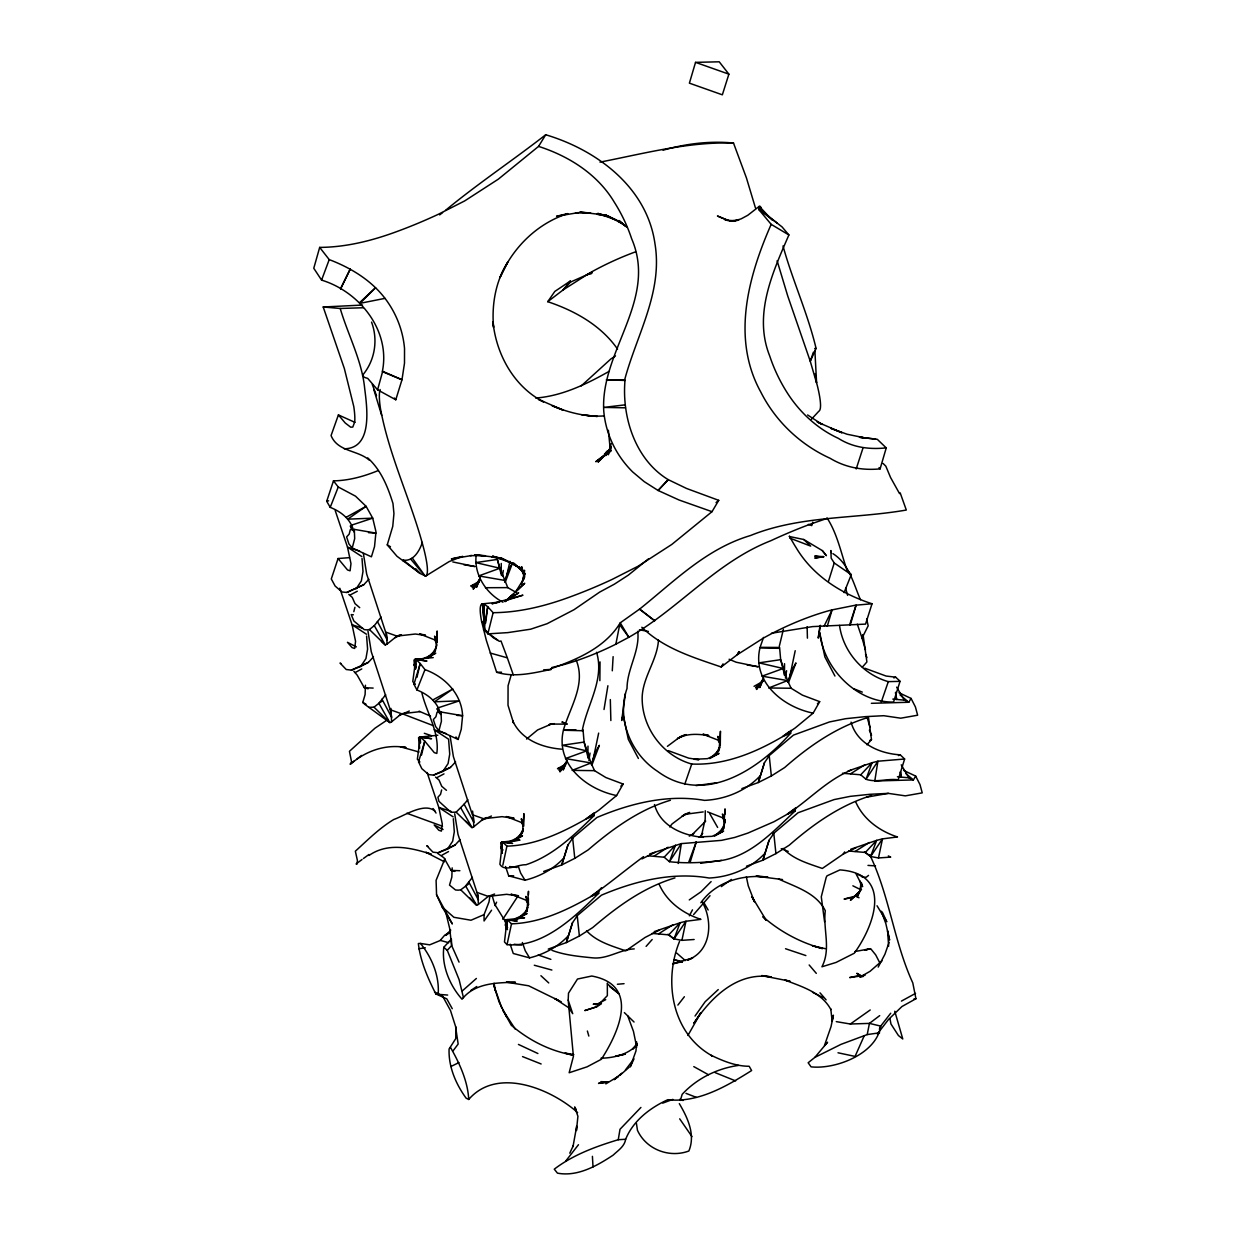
<?xml version="1.0" encoding="UTF-8"?>
<svg xmlns="http://www.w3.org/2000/svg" width="1236" height="1236" viewBox="0 0 1236 1236"><rect width="100%" height="100%" fill="white"/><g stroke="black" fill="none" stroke-linecap="round" stroke-linejoin="round"><path stroke-width="1.5" d="M501.198 573.071L501.26 563.446M587.919 757.653L587.981 746.096M784.474 675.242L784.536 663.686M771.171 224.349C748.228 276.524 731.233 338.587 760.789 392.044C775.575 421.352 800.341 444.775 830.175 458.324C845.532 467.579 862.527 470.576 880.109 468.877L886.243 447.895C869.402 449.61 853.01 447.633 838.332 438.347C817.181 428.598 799.522 412.206 787.1 392.6A184.998 172.453 -3.4 0 1 769.75 356.076C753.188 314.686 772.485 272.723 788.892 234.964L771.171 224.349L758.966 209.718L759.306 206.319L772.16 220.07M599.862 680.665L600.032 661.893M705.277 810.754L705.184 819.236L701.245 836.896M437.034 641.731L437.158 630.978L435.875 649.163M523.74 826.158L523.894 813.628L522.596 831.813M528.39 898.448L528.297 905.602L525.872 896.409L528.421 902.635M528.436 894.864L528.483 891.28L526.938 911.318L527.849 906.807L525.176 912.415M724.899 819.622L724.868 823.207L722.427 814.014L724.991 820.24M724.976 814.261L725.038 808.885L723.493 828.923L724.404 824.397L719.785 832.94M455.945 1026.977L455.744 1038.626L449.085 1049.024C448.421 1066.776 455.837 1084.018 466.126 1098.171L468.722 1099.453C497.104 1066.483 550.854 1088.715 577.598 1112.554M483.801 626.59L484.218 604.141L487.71 606.691L484.172 628.429L484.945 628.521L483.801 626.59L484.218 604.141L481.947 603.91A108.768 13.89 67.3 0 0 481.592 621.291L486.351 640.387L496.64 672.276C514.809 677.776 533.288 672.987 551.225 669.387L551.071 668.645C577.166 659.483 605.346 647.479 620.256 622.82L639.645 609.07C674.532 581.121 706.343 548.614 750.499 535.528C800.078 515.412 854.478 519.058 906.312 510.035L900.179 492.855L899.545 493.612L890.553 477.482L885.826 466.173L883.076 463.438M381.43 641.36L385.292 644.976L387.038 644.126L386.667 634.362M365.439 685.238L365.099 694.539L362.781 702.45L365.053 704.551L389.881 722.627L391.627 721.778L390.947 708.398M465.972 821.307L472.028 827.626L473.774 826.76L473.403 816.996M469.464 897.599L476.617 905.277L478.363 904.428L477.992 894.663M863.13 635.134L866.899 661.971L862.373 667.116M866.961 744.783L871.488 739.622L868.599 718.332M452.175 867.873L451.82 877.189L449.518 885.1L455.528 889.982L458.34 890.167L460.734 889.843L468.552 883.956M568.189 1000.171L568.498 993.172L577.49 979.036L591.781 976.023C640.263 984.999 618.788 1032.245 601.391 1059.252L587.1 1066.822L569.147 1072.755L573.411 1056.378L568.189 1000.171L572.731 1013.69L568.575 1007.634L554.67 998.533L558.054 1000.048M523.786 577.011L523.925 573.782L524.543 577.413M445.547 210.321C477.853 183.639 512.646 160.479 545.709 134.755C597.003 150.019 647.031 187.455 654.956 243.677C663.006 292.221 636.633 334.801 624.659 379.854L624.999 380.441C621.77 417.181 635.335 459.668 668.135 479.599L686.552 488.467L718.734 500.348L712.013 511.673L671.781 544.458L638.1 566.227L612.021 579.468A184.967 62.65 -25.4 0 1 572.701 595.953C547.254 605.547 520.48 612.515 493.118 612.685L487.71 606.691L485.64 623.068M612.284 670.808L613.118 656.656M824.597 921.871L821.276 896.826L826.189 877.405L827.023 875.83L839.924 869.912C893.056 873.636 874.686 925.131 854.246 953.25L836.077 962.427L821.94 966.784C831.241 948.893 822.913 929.487 825.293 910.716C816.347 892.763 795.428 886.938 778.51 878.966M476.184 555.103C473.728 574.462 486.072 593.434 502.959 602.21M472.585 811.079L473.867 822.419L464.118 804.173L467.826 799.738M783.392 629.387L778.804 648.328L759.955 647.849C751.874 681.855 782.991 707.069 813.149 713.141L819.684 701.646L802.442 695.157L791.117 688.267L768.715 687.973L787.548 680.572L791.117 688.267M636.602 1041.809L635.984 1050.909L630.236 1066.931L633.991 1058.85L625.401 1069.974M502.202 853.334L501.615 842.087L512.6 843.431L502.511 841.963L499.885 864.288C504.535 872.477 517.807 864.366 525.964 864.736C552.986 855.775 574.23 835.15 594.114 815.575L594.3 812.778L585.895 819.097C561.7 832.848 535.219 845.3 506.915 846.15L502.511 841.963L500.719 842.705L501.816 853.18M506.111 929.317L505.308 920.372L507.1 919.63L511.503 923.817L507.038 944.659C542.697 947.765 574.338 917.529 598.703 893.242L598.888 890.461L601.499 887.757M637.745 631.333C640.063 651.171 627.069 668.676 627.038 688.406C616.239 718.858 631.009 754.022 657.428 771.249C703.902 805.903 758.456 769.734 790.669 733.18L790.87 730.383M647.51 855.76L664.165 857.212L669.464 861.693C685.3 863.562 701.785 862.682 717.869 860.982C749.727 857.599 773.087 831.488 795.258 810.847L795.459 808.066L787.038 814.354L774.045 821.693L747.873 833.095L734.694 837.452L721.438 840.372L681.345 843.616L649.657 853.952M524.064 575.93L524.497 570.275L522.797 580.333L525.037 573.35L521.314 584.242L524.141 578.185L515.427 592.198L524.728 583.253L505.076 601.53L518.656 592.816L506.25 600.418L522.936 595.18L492.144 603.678M371.557 322.132C378.247 339.977 374.925 360.526 362.642 375.126L364.203 377.289L367.725 378.401L377.583 389.819L395.783 399.769L401.978 379.746L382.326 371.619C390.808 330.769 359.63 291.681 321.576 280.108L313.774 268.274L319.676 247.401C347.022 247.231 373.797 240.263 399.259 230.668A184.967 62.65 -25.4 0 0 438.564 214.183L464.643 200.943L498.34 179.158L538.572 146.389L545.709 134.755M658.479 640.093C657.258 660.101 643.029 676.679 642.179 696.857C641.469 727.062 662.511 755.922 691.743 764.033C724.111 765.501 755.041 752.832 782.45 736.702L795.366 727.819L813.149 713.141M820.441 625.385L818.232 638.1L819.978 625.57M506.698 929.117L506.204 919.738L517.189 921.083L507.1 919.63L504.473 941.956L507.038 944.659M435.845 993.945L438.177 994.331C439.568 976.023 431.92 957.498 420.472 943.439L418.355 943.516C420.364 961.222 427.841 978.186 435.845 993.945L446.783 998.858L452.268 1008.715M415.311 668.815L414.894 659.437L426.961 661.059L415.79 659.329L412.762 681.608L415.296 684.311L413.967 684.25L420.194 663.516L415.79 659.329L413.983 660.07L414.786 669.016M419.73 742.728L419.483 737.104L431.549 738.711L420.379 736.98L417.351 759.259L419.885 761.979L418.556 761.901L424.782 741.167L420.379 736.98L418.571 737.722L419.668 748.197M719.167 749.418L720.449 731.233L720.279 745.555L717.838 736.362L719.754 741.028M625.416 693.643L621.677 720.495L623.114 714.856L628.305 739.329L638.394 758.456M502.449 576.053L503.299 570.445M588.892 760.573L590.02 753.095M785.447 678.178L786.59 670.7M489.889 896.316L488.992 901.956L484.064 914.625L484.064 920.975L491.573 910.206M678.209 863.47L681.345 843.616L669.464 861.693L675.505 845.115L664.165 857.212M874.779 781.075L877.9 761.221L904.628 759.012L898.201 779.808C887.355 778.294 876.587 782.867 866.034 779.283L860.735 774.802L842.458 773.242M830.777 1008.792L832.168 1021.353L833.388 1015.204L831.04 1026.591L824.489 1045.455L827.564 1042.226L814.833 1057.398L808.159 1062.759L811.063 1066.853C835.907 1069.573 876.741 1053.69 880.696 1026.096L890.723 1013.226M604.018 709.495L607.896 685.748M468.722 1099.453C467.857 1081.361 459.421 1062.975 450.491 1047.448M679.537 941.446C663.16 981.585 672.029 1033.899 712.43 1056.023L711.241 1055.359C723.168 1061.013 735.76 1066.282 749.17 1066.266L751.612 1070.546C727.031 1085.996 698.108 1103.13 667.873 1099.685C650.182 1107.734 633.079 1120.758 625.663 1139.252C624.52 1146.498 618.093 1150.407 613.195 1155.104C597.096 1165.764 577.506 1176.966 557.467 1173.149L554.269 1169.179C573.087 1154.81 595.814 1146.514 618.263 1139.716L619.993 1129.302L640.912 1107.441M860.874 884.59L859.576 891.959L857.166 896.934L859.035 897.753M509.958 561.314L505.292 582.125L512.646 562.674L508.305 570.352L504.582 581.955M598.657 733.102L592.029 764.775L599.367 745.323L595.026 753.002L591.302 764.59M795.212 650.708L788.583 682.38L795.938 662.929L791.581 670.592L787.857 682.195M551.75 667.548L563.338 664.736A108.753 36.833 -25.4 0 0 615.852 644.188L619.669 624.783L628.861 637.266C678.842 608.838 716.355 561.963 770.878 540.704A184.967 62.65 -25.4 0 1 810.183 524.218L826.637 518.548M814.833 1057.398L840.928 1044.389L867.208 1034.578L869.433 1023.393L879.708 1015.621M522.658 832.152L523.261 829.14L517.884 838.78M719.213 749.758L719.815 746.745L715.196 755.289M380.132 389.494L379.498 392.677A184.998 23.623 67.3 0 0 380.41 408.204C389.309 457.119 411.928 502.14 424.149 550.174A108.799 13.89 67.3 0 1 425.678 576.069L420.178 573.535L415.79 568.823M667.919 934.246L674.037 938.897L681.917 940.349L685.934 921.268L700.92 919.352C683.276 913.62 667.023 901.971 659.313 884.652M864.489 851.836L870.592 856.502L878.472 857.954L882.489 838.873L897.49 836.957C879.831 831.225 863.578 819.576 855.868 802.257M350.344 529.564L349.185 534.122L346.605 536.934L348.938 543.964L352.229 547.996L371.418 556.818L374.523 546.606L375.868 533.087L354.315 529.379L353.79 531.804C351.395 519.614 341.182 511.658 330.213 507.363L326.706 501.291L333.473 480.866C348.923 480.588 363.971 476.416 378.185 470.576M437.065 712.199L435.906 716.756L433.326 719.584L435.659 726.613L438.95 730.63L458.139 739.468L461.26 729.255L462.588 715.737L441.036 712.029L440.526 714.454C438.131 702.233 427.872 694.338 416.918 689.966L413.967 684.25M502.82 865.262L506.915 846.15M679.306 1103.624C687.633 1117.73 695.698 1134.694 688.854 1151.01C669.34 1158.271 646.165 1149.48 637.452 1130.291L636.432 1123.416M416.934 677.374L420.194 663.516L424.983 669.634C444.728 676.679 461.692 693.968 462.588 715.737L457.073 715.412M421.522 755.041L424.782 741.167L434.253 752.6L436.802 753.45C439.784 732.809 426.652 712.755 421.955 693.195M567.927 845.038L561.747 864.937L574.786 858.356L572.654 838.178L567.927 845.038L561.747 864.937L543.67 871.442M572.515 922.689L566.335 942.589L579.375 936.023L577.243 915.845L572.515 922.689L566.335 942.589L548.259 949.093M764.481 762.643L758.301 782.527L771.341 775.961L769.225 755.783L764.481 762.643L758.301 782.527L741.878 788.583M769.07 840.295L762.89 860.194L775.93 853.612L773.813 833.45L769.07 840.295L762.89 860.194L746.467 866.235M648.467 558.857L628.274 575.173L614.338 584.195L599.707 592.075L574.029 609.703L547.115 623.701L530.63 629.201L507.841 632.616L487.849 633.867L493.118 612.685M353.82 611.681L354.917 607.309M441.638 789.943L440.541 794.331L437.915 797.235L438.919 801.314L450.97 812.268L456.146 812.176L464.118 804.173M319.676 247.401L329.224 259.606C350.56 267.718 370.97 280.016 384.999 298.355A108.753 101.383 -3.4 0 1 404.527 348.567L404.496 363.183L401.978 379.746L382.681 371.325L377.583 389.819M611.171 443.631L608.251 454.817L610.569 446.412L608.297 452.021L611.341 446.567M352.229 547.996L354.686 538.649L354.315 529.379M438.95 730.63L441.406 721.283L441.036 712.029M594.547 770.661L590.993 762.967L572.16 770.368L594.547 770.661L605.887 777.552L623.129 784.041L616.594 795.536C586.436 789.464 555.319 764.25 563.384 730.244L582.249 730.723C586.961 704.597 604.806 679.785 596.586 652.314M862.96 634.686L862.048 638.039L865.478 649.92M459.05 962.133L451.65 945.54L451.372 939.036L443.817 947.286C441.468 965.749 449.811 985.54 462.032 999.229C474.732 982.944 496.625 982.682 515.489 982.326L506.389 982.141L528.668 985.803L561.252 1001.778M511.21 674.902L508.073 685.764L508.011 705.262L513.512 722.936L512.677 720.804C521.453 739.839 541.971 747.595 561.607 749.17M831.334 552.724L830.855 550.561L831.179 558.178L834.223 562.967L828.475 581.353M827.255 626.343L832.075 609.889L855.266 605.238L872.029 603.755L865.555 624.103L812.562 626.606L771.465 633.249M850.244 625.092L856.085 605.13L849.642 624.767M695.544 62.356L689.394 83.152L722.349 94.817L728.885 74.16L719.228 61.8L695.544 62.356L728.885 74.16M690.136 862.404L696.332 841.685L688.776 862.11M680.356 1100.411L682.164 1094.354C696.749 1078.472 717.297 1068.383 738.541 1065.417M812.794 522.133L811.743 525.594L808.359 524.388M834.949 676.046L824.875 656.934L819.669 632.461C823.67 668.506 856.393 702.542 893.535 702.079L900.04 681.36L899.422 680.603L895.637 677.173L886.119 676.046L864.829 668.228M856.193 468.954L862.852 448.436M349.51 557.652L338.061 558.533L331.294 578.958L335.111 586.019L341.97 591.967L346.806 592.446L363.786 584.705L368.869 579.251M684.713 784.396L691.743 764.033M881.283 702.002L888.313 681.639L900.04 681.36M763.539 637.405L760.078 647.355L777.815 647.432M813.442 352.136L810.26 361.252L817.274 385.385A108.799 13.89 67.3 0 1 818.804 411.264L811.357 419.298M889.147 942.187L884.945 954.207L878.193 967.093M354.979 422.357L338.401 414.925L331.063 435.582C337.768 452.005 357.822 449.889 369.487 460.317M479.058 580.086L476.463 587.363L479.892 579.514M565.779 762.736L563.183 770.013L566.613 762.164M762.334 680.341L759.754 687.602L763.184 679.769M402.766 560.696L403.322 560.14L419.931 573.288L396.988 556.277L387.254 544.891L392.754 526.381L393.944 513.604L392.971 503.5C387.826 486.783 380.951 469.927 367.725 457.907M422.372 542.403C419.607 550.623 413.535 561.685 403.322 560.14M321.576 280.108L329.224 259.606M674.037 938.897L680.094 922.767L685.934 921.268L674.037 938.897L668.769 934.864L652.098 933.412M870.592 856.502L876.648 840.372L882.489 838.873L870.592 856.502L865.324 852.469L848.668 851.017M330.213 507.363L338.262 486.999L333.473 480.866M416.918 689.966L424.983 669.634M844.08 592.631L851.264 574.678L846.66 569.487M879.352 1029.264L880.696 1026.096L869.433 1023.393L850.337 1024.011L836.278 1021.631M864.118 1036.015L855.065 1056.409L838.008 1052.778M857.166 896.934L860.982 888.499L860.395 881.268M783.006 245.949C792.508 280.433 807.788 313.465 816.084 348.459L810.26 361.252L787.734 295.976L777.12 260.765M495.018 905.617L496.594 902.172M569.781 1153.173L573.365 1145.463L573.01 1146.591L576.702 1126.058L576.439 1130.523L577.923 1116.278L574.616 1106.931L576.362 1109.696M436.54 646.505L431.163 656.131M824.288 625.756L832.075 609.889L828.723 610.739A108.799 36.864 -25.4 0 0 763.199 638.209L737.32 654.678L721.191 666.976C693.18 657.413 663.593 648.436 641.839 627.255M687.927 1035.444L700.719 1012.902L693.89 1023.253C711.009 997.297 737.583 971.388 771.357 976.95L761.7 975.59L790.005 981.214L784.968 980.086C801.84 986.699 821.755 992.431 830.886 1009.596M689.333 915.799L692.484 909.85M354.238 761.005L350.205 764.064L351.596 762.118L349.448 751.303L374.941 728.22L387.857 719.522M444.914 858.68L436.092 880.341L436.555 894.74L442.164 906.992L452.345 923.972L436.555 894.74M695.034 1016.038L705.169 1001.732L718.255 989.572M721.191 666.976L723.06 663.856M871.365 703.315L908.784 702.264L911.071 698.433L899.005 692.747M875.953 780.967L913.373 779.931L915.66 776.084L903.593 770.399M502.805 919.26L517.111 897.321M480.248 577.985L473.187 589.217L476.323 585.215M566.984 760.634L559.908 771.851L564.095 766.521M763.539 678.24L756.463 689.456L760.665 684.126M356.107 588.815L361.36 580.935L362.998 571.465L362.009 558.425M341.213 663.67L340.039 663.037L346.234 669.526L351.395 670.113L360.711 666.467L365.949 658.587L367.586 649.116L366.598 636.092M418.556 761.901L421.831 768.668L428.707 774.617L433.542 775.096L442.843 771.449L448.081 763.57L449.719 754.099L448.591 739.205L434.238 729.796L446.366 733.674M427.934 846.305L426.76 845.687L432.955 852.16L438.116 852.763L447.432 849.117L452.67 841.237L454.307 831.766L453.318 818.726M547.749 301.692L554.809 291.433L570.26 281.082L570.491 282.086L563.075 289.966L547.749 301.692C574.725 310.73 600.943 325.284 617.552 349.093M511.503 923.817C539.808 922.968 566.289 910.499 590.484 896.749L590.793 896.548C608.823 883.987 626.065 869.495 643.523 856.641M783.114 848.39C793.327 859.468 808.56 863.593 822.326 868.46L843.106 854.169L844.667 851.913M432.523 654.524L435.566 650.29L426.914 657.969M520.263 835.752L522.287 832.94L515.072 839.337M524.852 913.404L526.876 910.592L516.787 919.553M715.551 755.103L718.858 750.546L709.742 758.564L719.058 753.419L707.517 758.657L694.277 759.275L698.834 759.692L688.684 758.147L668.274 750.623M720.14 832.77L723.446 828.197L714.331 836.216L723.647 831.071L712.106 836.324L698.865 836.927M693.597 914.594L710.02 895.698M453.195 1050.662L458.154 1044.049L455.559 1026.421L450.507 1010.538L442.148 995.289M353.357 614.786L351.194 614.586L353.867 620.997L364.234 629.634L367.03 629.866L369.425 629.541L374.292 625.617L381.105 617.104M385.694 694.756L378.88 703.284L374.014 707.193L368.807 707.332M472.415 877.405L465.617 885.918L476.617 905.277L460.734 889.843M669.757 826.977L671.998 823.995L684.96 814.323L689.657 812.392M877.313 1034.007L888.576 1019.391L901.971 1006.506L915.938 998.734L912.801 982.944C893.86 941.693 889.472 895.544 869.804 854.879M677.884 1005.084L684.373 996.726M565.81 1160.975L578.479 1144.706M700.457 836.123L702.759 833.188M637.112 1043.431L632.569 1049.179L637.282 1044.775M691.805 835.042L705.679 821.121M570.26 281.082L563.075 289.966L589.757 272.924A108.799 36.864 -25.4 0 1 635.536 251.835M440.201 940.457L444.713 935.173L450.491 931.898M646.104 946.39L652.191 939.499M582.249 730.723L583.037 729.843L584.087 742.063L588.181 758.054M778.804 648.328L779.592 647.448L780.658 659.669L784.752 675.644M463.454 997.684L459.128 979.7L447.262 950.329L451.65 945.54L449.672 928.437L445.284 910.283M855.111 896.502L859.576 891.959L850.43 900.287L861.507 889.503M668.135 479.599L658.093 490.476L644.265 481.669L632.662 471.936A108.799 101.429 -3.4 0 1 603.755 411.047C600.155 351.07 657.938 299.977 631.658 238.749A184.998 172.453 -3.4 0 0 614.323 202.225C597.621 174.261 569.008 156.169 538.572 146.389M360.711 666.467L368.374 662.357L373.457 656.919M442.843 771.449L450.507 767.355L455.59 761.901M447.432 849.117L455.095 845.007L460.178 839.553M668.769 934.864L680.094 922.767L654.246 931.604M860.735 774.802L872.06 762.72L877.9 761.221L866.034 779.283L872.06 762.72L847.989 771.032M865.324 852.469L876.648 840.372L850.801 849.209M450.754 930.09L445.671 935.451L450.368 932.176M668.243 479.815L658.093 490.476L679.058 500.008L712.013 511.673M711.117 881.608L700.889 891.882L689.271 899.916M563.23 858.634C552.986 869.433 539.36 876.679 524.991 880.217L508.676 875.845L505.555 866.513M567.818 936.285C557.575 947.085 543.948 954.346 529.58 957.869L513.264 953.497L510.144 944.18M759.785 776.239C745.478 791.164 725.192 799.368 704.52 800.372C667.842 794.053 630.545 803.245 596.895 817.506L571.804 838.719L572.654 838.178M764.373 853.891C750.067 868.815 729.781 877.019 709.109 878.023C672.43 871.704 635.134 880.897 601.484 895.158L576.393 916.386L577.243 915.845M700.827 902.743C716.2 881.314 742.851 874.238 767.896 877.081L756.015 876.169L782.512 879.568M359.491 302.743L375.62 287.679L359.861 303.361L384.999 298.355M581.229 385.91L610.831 358.996L615.497 355.968M620.843 786.158L623.129 784.041M817.413 703.763L819.684 701.646M462.357 990.87L476.385 978.464M479.475 581.214L472.245 587.594L478.904 582.171M564.759 765.13L558.966 770.244L565.64 764.806M761.314 682.735L755.536 687.849L760.866 683.493M507.872 599.089L513.187 594.439L505.076 601.53M619.7 1075.49L629.031 1067.363M881.994 960.897L870.02 971.341L859.808 977.166L863.331 976.425M636.803 1045.023C627.703 1054.648 613.798 1057.908 600.943 1058.248M621.708 1073.265L614.184 1079.646L618.324 1076.541M716.046 502.589L718.734 500.348M526.567 739.051L537.583 729.951L551.38 724.064L563.925 724.111M616.594 795.536L598.796 810.213L586.204 818.881L594.114 815.575M387.038 644.126L396.941 636.092L400.124 634.902M391.627 721.778L401.53 713.744L419.916 711.673M473.774 826.76L483.662 818.742L486.845 817.552M478.363 904.428L488.251 896.394L494.601 894.014M868.537 875.397L866.282 877.22L862.172 877.22M759.306 206.319L747.78 215.28L741.121 218.865L732.933 221.306L738.742 220.116L729.286 220.78L732.902 220.997M439.645 214.894L442.596 212.607M870.221 1009.982L850.337 1024.011M357.173 758.796L361.592 755.474M789.51 731.403L782.774 736.486L790.669 733.18M598.888 890.461L590.793 896.548L598.703 893.242M667.409 746.328L680.372 736.656L685.068 734.74M362.04 859.514L356.107 863.933L356.988 864.149L357.42 860.503L355.35 851.202C367.648 840.032 379.437 828.135 393.774 819.499C404.326 815.822 424.89 801.778 435.18 811.341M363.43 858.51L368.977 854.478M721.314 886.598L731.434 879.429M350.421 764.203C365.964 750.777 385.663 743.918 405.98 747.486L400.279 746.76L419.004 751.998M893.829 677.915L895.637 677.173M898.417 755.567L900.225 754.825L904.628 759.012M425.678 576.069L449.116 561.607L462.573 556.308M381.816 701.322L378.88 703.284L389.881 722.627L374.014 707.193M609.317 371.202L609.008 371.418C586.42 384.18 561.947 396.045 535.713 398.054M470.978 990.345L476.756 986.513M610.769 450.568L607 451.171L610.661 450.723L595.798 461.723L607.818 452.391L598.085 462.094L609.672 449.966L605.779 455.62L611.202 446.69L610.476 451.743L608.359 430.267M601.453 1003.709L596.617 1006.815L584.952 1010.523L596.617 1006.815L607.355 995.629L607.34 983.099M653.952 856.224L668.135 847.216M850.507 773.829L864.69 764.821M658.541 933.875L672.724 924.883M855.096 851.48L869.279 842.473M574.786 858.356L588.12 849.92C612.608 828.97 639.058 809.58 670.391 800.264M771.341 775.961L784.675 767.525C809.348 745.864 836.803 726.799 868.599 717.313M579.375 936.023L592.708 927.572C617.197 906.637 643.647 887.247 674.98 877.915M775.93 853.612L789.263 845.177C813.551 823.964 840.356 805.038 871.534 795.52M769.225 755.783L768.359 756.324L793.45 735.111L829.541 721.932L845.718 718.688L865.385 716.648L883.74 715.706L900.766 718.193L917.637 715.211L915.412 706.93L911.071 698.433M773.813 833.45L772.948 833.976L798.039 812.763L834.13 799.584L850.306 796.339L869.974 794.3L888.329 793.373L905.355 795.86L922.226 792.863L920.001 784.597L915.66 776.084M605.81 1083.895L618.154 1076.432M426.945 658.386L435.767 653.164L423.361 658.603L414.894 659.437L415.899 665.014M515.134 840.156L522.504 835.814L510.097 841.237L519.985 840.125L501.615 842.087L502.295 845.795M519.723 917.807L527.092 913.466L514.686 918.889L524.574 917.776L506.204 919.738L507.208 925.316M689.271 836.154L693.782 833.62M478.579 581.723L470.761 586.065L476.076 584.489M565.3 764.358L557.482 768.715L561.02 767.664M754.053 686.32L763.415 681.098M609.564 451.063L604.512 453.859L608.035 452.314M346.003 517.374L366.103 506.343L372.731 518.162L375.899 531.434L375.868 533.087L368.513 532.654M355.118 672.6L361.793 668.923M432.739 700.009L452.824 688.993L434.423 701.816L459.452 700.812L438.286 707.78M441.855 855.235L448.529 851.573M901.43 1001.098L915.552 993.373M615.837 644.188L628.861 637.266L620.256 622.82M350.468 594.825L357.281 591.241M437.204 777.475L444.002 773.875M595.829 1004.806L605.733 999.661M641.963 858.896L655.003 852.377M851.573 769.982C827.038 779.854 809.209 800.047 787.363 814.138L795.258 810.847M659.591 930.028L645.099 937.444L625.771 950.855C611.99 946.003 596.772 941.863 586.559 930.785M843.106 854.169L856.162 847.633M570.491 282.086L592.121 272.476L586.467 274.856L591.627 273.558M869.727 740.488L871.488 739.622M450.924 1066.498L458.942 1062.589M368.961 855.482C387.872 842.241 411.125 847.695 431.256 854.215L425.926 852.299L444.373 861.786M686.135 734.57L677.467 738.572C686.706 733.195 698.572 733.875 708.815 735.683M688.993 813.025L682.056 816.223L684.96 814.323L703.207 811.913M346.806 592.446L363.786 584.705M351.395 670.113L368.374 662.357M433.542 775.096L450.507 767.355M438.116 852.763L455.095 845.007M394.809 637.714L401.437 634.825M399.398 715.366L409.332 711.024M481.546 820.349L491.464 816.023M484.064 914.625L471.009 920.233L453.906 917.297L442.164 906.992M610.584 450.692L605.764 452.515L609.379 451.65M662.759 1103.115L672.832 1099.391M351.549 525.145L372.731 518.162L347.702 519.166L366.103 506.343L355.535 496.177L338.262 486.999M690.924 958.966L687.602 959.986C711.303 951.442 713.296 921.438 702.249 902.002M855.992 895.961L844.08 899.082L852.685 897.521M326.706 501.291L328.637 500.796M692.685 957.962L672.585 963.925M663.068 150.205C685.887 143.685 709.819 140.749 733.504 143.036L746.436 177.922L755.459 207.942M599.97 162.132C644.08 153.558 688.189 141.615 733.504 143.036M672.956 963.848L682.102 961.639L674.192 959.584M618.34 1055.776L625.277 1054.092L615.528 1056.116M682.102 961.639L679.167 962.334L682.426 961.593M460.704 556.741L451.356 558.935L471.611 555.536M822.141 556.972L814.787 558.069L823.454 556.524M492.175 603.709L499.56 602.087L481.947 603.91M859.144 975.544L849.688 977.568L865.061 975.312M551.38 724.064L549.139 724.528L554.361 723.616M866.606 797.158L888.329 793.373M608.019 1081.979L598.595 1083.385L608.019 1081.979L600.85 1081.639M418.695 948.769L425.308 947.796M504.257 580.333L478.749 575.914L499.9 568.236L497.366 559.429L475.705 562.596L499.9 568.236L507.78 587.625L516.107 592.399M867.208 1034.578L879.615 1032.802M696.038 785.617L716.849 782.743M700.627 863.284L721.438 860.395M820.889 557.127L823.979 556.71L814.74 556.076L820.04 556.849M913.914 998.997L915.938 998.734M624.906 404.883L603.662 407.401L625.462 407.818M634.238 948.893C619.854 949.542 607.509 959.368 592.616 957.854C578.911 956.448 564.914 955.196 551.936 950.329M878.472 857.954L890.692 857.104L888.329 855.93M681.917 940.349L694.138 939.499M414.894 659.437L433.233 657.598M437.822 735.25L419.483 737.104L420.487 742.666M362.534 305.06L323.199 306.991L344.334 368.482L353.774 406.49A184.998 23.623 67.3 0 1 354.686 422.017L352.785 427.069L350.684 427.192L345.23 422.99L338.401 414.925M600.727 1003.555L593.218 1004.235L599.568 1004.111M854.972 951.519L870.654 948.676L875.706 954.903L879.708 962.674M617.397 984.258L624.056 983.671M886.243 447.895L877.344 439.352L859.545 437.235L865.679 438.054L847.093 434.238L830.793 428.305L841.932 432.755L817.181 421.955L822.218 424.458L807.587 414.956M543.608 669.866L551.225 669.387M603.832 415.929C586.08 417.181 568.344 412.53 552.09 405.717L563.23 410.167L538.479 399.367L543.516 401.87C513.898 386.574 496.208 354.315 492.994 321.839L493.581 327.401C491.557 305.014 495.481 281.422 507.718 262.295L499.916 277.683C512.276 248.081 536.996 223.438 567.818 213.612L556.602 216.238L578.479 212.623L575.466 212.916L590.715 213.055L579.792 212.082L605.424 215.049L596.988 214.23L608.962 216.624L597.745 213.395L616.795 220.286M618.263 1139.716L625.663 1139.252M363.214 307.749L340.209 308.475L323.199 306.991M814.709 348.49L816.084 348.459M496.64 672.276L501.538 672.199M485.439 587.718L507.78 587.625M508.676 875.845L513.666 875.814M624.659 379.854L606.304 379.869L624.999 380.441M575.93 729.812L563.523 729.75C570.012 707.162 586.111 684.404 576.223 660.209M470.221 555.613L485.47 555.752L474.547 554.779L498.309 557.575M353.805 671.241L357.204 675.15L364.296 687.726L373.148 688.081M437.822 853.489L443.94 857.784L451.016 870.376L459.885 870.716M344.257 448.792C373.241 448.514 366.953 407.046 364.651 388.212C361.885 360.51 348.073 335.095 340.209 308.475M867.981 865.401L875.521 865.895M438.177 994.331L447.664 995.057M732.485 220.796L725.007 219.869L727.973 220.518L717.436 216.006L729.456 220.842M908.784 702.264L904.35 700.163L892.809 699.097M913.373 779.931L908.939 777.815L897.413 776.764M496.81 557.421L491.743 556.926L502.001 558.981M586.76 415.42L597.297 416.455L581.847 414.863M875.598 439.074L859.545 437.235M900.225 754.825C879.615 753.62 856.872 743.763 851.063 722.133M509.587 866.575L517.081 867.487M514.176 944.242L521.669 945.138M425.539 635.428L415.327 634.022L396.941 636.092L385.632 632.075L366.659 573.998L363.384 553.481M513.96 818.309L502.048 816.656L483.662 818.742L472.353 814.709L453.396 756.648L450.105 736.131M518.548 895.961L506.636 894.308L488.251 896.394L476.941 892.377L457.984 834.3L454.693 813.782M703.423 837.359C682.936 835.66 660.256 826.235 654.493 804.528M420.472 943.439L429.68 944.845L440.418 940.426L448.699 942.697M452.809 561.947L474.516 566.459M463.809 564.728L474.871 566.536M729.116 659.251L736.1 662.202L758.162 666.776M747.1 664.968L757.807 666.714M573.828 1054.571L564.976 1053.087L572.407 1055.05M639.429 629.819L648.39 631.426M425.138 635.041L419.622 633.929L434.5 639.784L436.447 642.612M708.413 735.281L702.913 734.184L717.792 740.024L719.738 742.867M513.697 818.047L506.358 816.579L521.221 822.419L523.168 825.262M518.286 895.698L510.947 894.231L525.81 900.086L528.73 904.335M789.217 536.47L803.74 539.499L822.311 550.592L825.772 554.84M825.277 948.661L812.346 945.756L822.28 948.599M534.292 965.239L551.874 970.044M364.296 687.726L368.127 688.792M451.016 870.376L454.848 871.426M490.213 653.041L507.332 657.83L513.357 675.072M502.11 558.857L492.5 556.092L513.156 563.601L500.41 557.652L516.71 566.181L512.585 563.539L520.433 568.869L513.682 563.199L523.585 572.423M572.546 1054.988C550.267 1050.986 530.414 1041.006 513.017 1026.745M450.955 811.326L438.826 807.463L427.115 772.531M674.609 959.955L681.793 962.257M359.63 551.055L347.517 547.162L335.219 510.561M362.488 628.151L352.106 624.813L339.807 588.212M822.342 948.491C800.372 942.635 779.993 931.604 762.875 916.664L766.274 920.403L751.951 896.749L754.485 901.832L748.259 885.81L746.359 876.896M442.519 826.251L406.829 813.257M424.319 733.288L431.503 735.698M785.524 948.738L805.872 955.567M679.645 1099.329L683.091 1100.503M433.295 725.656L402.612 713.883M538.247 954.98L550.87 959.352M507.332 657.83L501.013 641.02L499.452 641.33L493.535 637.915L488.962 633.867M367.973 631.148L371.248 651.666L390.221 709.727L401.53 713.744M707.502 811.836L722.38 817.676L725.3 821.94M872.029 603.755C841.577 593.975 812.979 575.883 796.278 547.919A184.998 172.453 -3.4 0 1 789.48 536.161M789.742 538.077L810.692 546.111L803.74 539.499M685.98 1093.35L696.347 1097.367M567.185 724.018L561.932 721.978L566.83 724.095M781.245 848.668L788.213 851.403M854.061 688.869L862.311 692.114M522.534 1056.595L541.136 1063.98M888.313 681.639C862.79 674.408 843.091 651.619 839.522 625.431M715.134 1072.616L735.652 1080.928M434.562 992.168L439.104 994.038M419.035 711.179L430.561 716.138M862.759 876.679L855.945 873.636L862.589 886.66L861.6 883.06M616.81 220.147L605.655 214.956L621.955 223.484L617.83 220.842L625.679 226.173L618.927 220.502L626.606 227.022M518.425 1044.42L537.907 1053.52M852.871 885.81L860.689 889.673M812.546 992.276L823.207 997.668M776.625 222.696L782.064 226.914L788.892 234.964M861.307 975.76L856.826 973.335L860.009 975.389M362.781 702.45L366.026 704.211M356.354 646.876L347.44 642.303L352.106 647.618L354.67 648.467L355.566 641.283L352.106 624.813L366.443 634.222M443.075 829.526L434.16 824.953L438.842 830.252L441.391 831.117L442.287 823.933L438.826 807.463L453.179 816.872M693.782 1066.606L708.429 1074.717M387.254 544.891L390.468 546.745M832.925 553.651C848.977 563.647 853.365 583.361 860.441 599.723M488.266 632.863L483.477 629.804L498 640.279M361.854 556.571L347.517 547.162L350.978 563.631L350.082 570.816L347.517 569.95L338.061 558.533M834.223 562.967L851.264 574.678M758.966 209.718L776.764 222.774L759.29 208.838M639.537 609.224L654.756 620.812L639.645 609.07M609.688 986.56L618.68 993.59L607.448 983.887M899.962 694.833L907.317 701.028M906.019 773.736L911.905 778.68M348.799 594.439L352.26 597.374L355.01 603.631L359.722 607.679M435.535 777.089L438.996 780.024L441.731 786.281L446.443 790.314M676.834 953.172L685.3 960.588M443.817 947.286L447.262 950.329M540.935 975.714L548.753 982.944M624.35 1012.608L634.053 1022.017M369.425 629.541L385.292 644.976L374.292 625.617M456.146 812.176L472.028 827.626L461.013 808.267M485.856 630.406L487.926 632.708M481.592 621.291L484.141 624.149M455.945 736.95L458.139 739.468M819.993 992.832L826.096 999.831M410.63 559.058L425.153 576.1L412.252 557.977M809.163 964.976L816.301 973.365M394.377 398.038L395.783 399.769M416.269 667.363L413.921 664.443L415.404 667.703M502.99 850.013L500.642 847.093L502.125 850.337M507.579 927.664L505.23 924.744L507.471 929.627M879.074 467.579L880.109 468.877M822.311 550.592L826.405 555.706M523.662 572.438L519.043 566.644L523.338 573.025M827.008 517.899C837.282 533.566 841.083 553.125 847.093 570.429M502.82 1010.09L515.397 1029.294M506.605 923.493L494.74 904.335L492.16 895.729M484.172 628.429L487.849 633.867M679.692 1118.843L692.005 1136.626M433.079 808.514L436.03 813.056M877.035 905.772L886.784 921.778L882.35 912.245M524.991 880.217L520.665 873.11L518.363 866.498M529.58 957.869L525.254 950.762L522.38 942.496M896.656 687.17L904.35 700.163M901.245 764.821L908.939 777.815M352.94 530.337L350.344 525.933L351.843 529.92M439.661 712.987L437.065 708.568L438.564 712.569M703.747 902.404L708.151 910.005M709.588 813.365L717.637 827.44M502.789 1010.013L511.611 1025.818M523.678 573.241L520.51 567.525L524.342 576.192M377.397 621.523L387.131 639.784L385.632 632.075M381.986 699.19L391.719 717.436L390.221 709.727M468.707 881.824L478.456 900.086L476.941 892.377M506.497 1016.718L499.066 1001.933L493.797 985.277L501.909 1008.422M372.268 384.473L376.516 395.644M865.509 654.184L866.977 657.629M869.372 730.121L871.565 735.281M523.199 823.423L521.283 818.757L523.23 826.111M437.111 642.349L434.562 636.123L436.988 645.3M760.372 206.335L761.33 208.853M627.703 1015.791L633.465 1031.396L636.725 1047.186M881.33 911.226L885.857 923.678L889.58 940.102L887.587 930.832L888.638 946.22M857.32 624.18L862.048 638.039L868.182 625.802L866.637 618.989M847.618 595.366L845.625 588.181M524.62 576.331L521.638 566.721L524.404 577.428M373.797 389.51L381.677 415.373M867.255 717.761L870.067 727.571M587.378 1031.025L588.83 1036.062M497.366 559.429L501.461 575.404M894.771 1011.233L902.774 1038.982L898.402 1035.49L890.971 1024.011L889.997 1018.943M815.096 373.983L816.594 382.805L814.864 350.36M494.06 983.238L495.358 990.808M895.467 692.624L896.594 699.499L895.667 692.299M900.333 771.99L901.183 777.15L900.488 771.758M483.863 618.803L482.473 603.879L484.558 627.61M592.415 1156.34L593.017 1166.985M807.123 626.714L807.417 638.147M610.321 699.576L610.862 720.542M507.1 919.63L507.224 929.055M420.379 736.98L420.41 742.635M415.79 659.329L415.837 668.753M350.205 269.139L340.58 288.807L350.205 269.139M738.989 651.619L737.32 654.678L739.035 651.681M783.191 668.491L762.04 676.169L787.548 680.572L780.658 659.669L758.981 662.851L783.191 668.491M586.621 750.885L565.485 758.564L590.993 762.967L584.087 742.063L562.426 745.246L586.621 750.885M870.283 948.754L864.644 950.19L870.283 948.754"/></g></svg>
